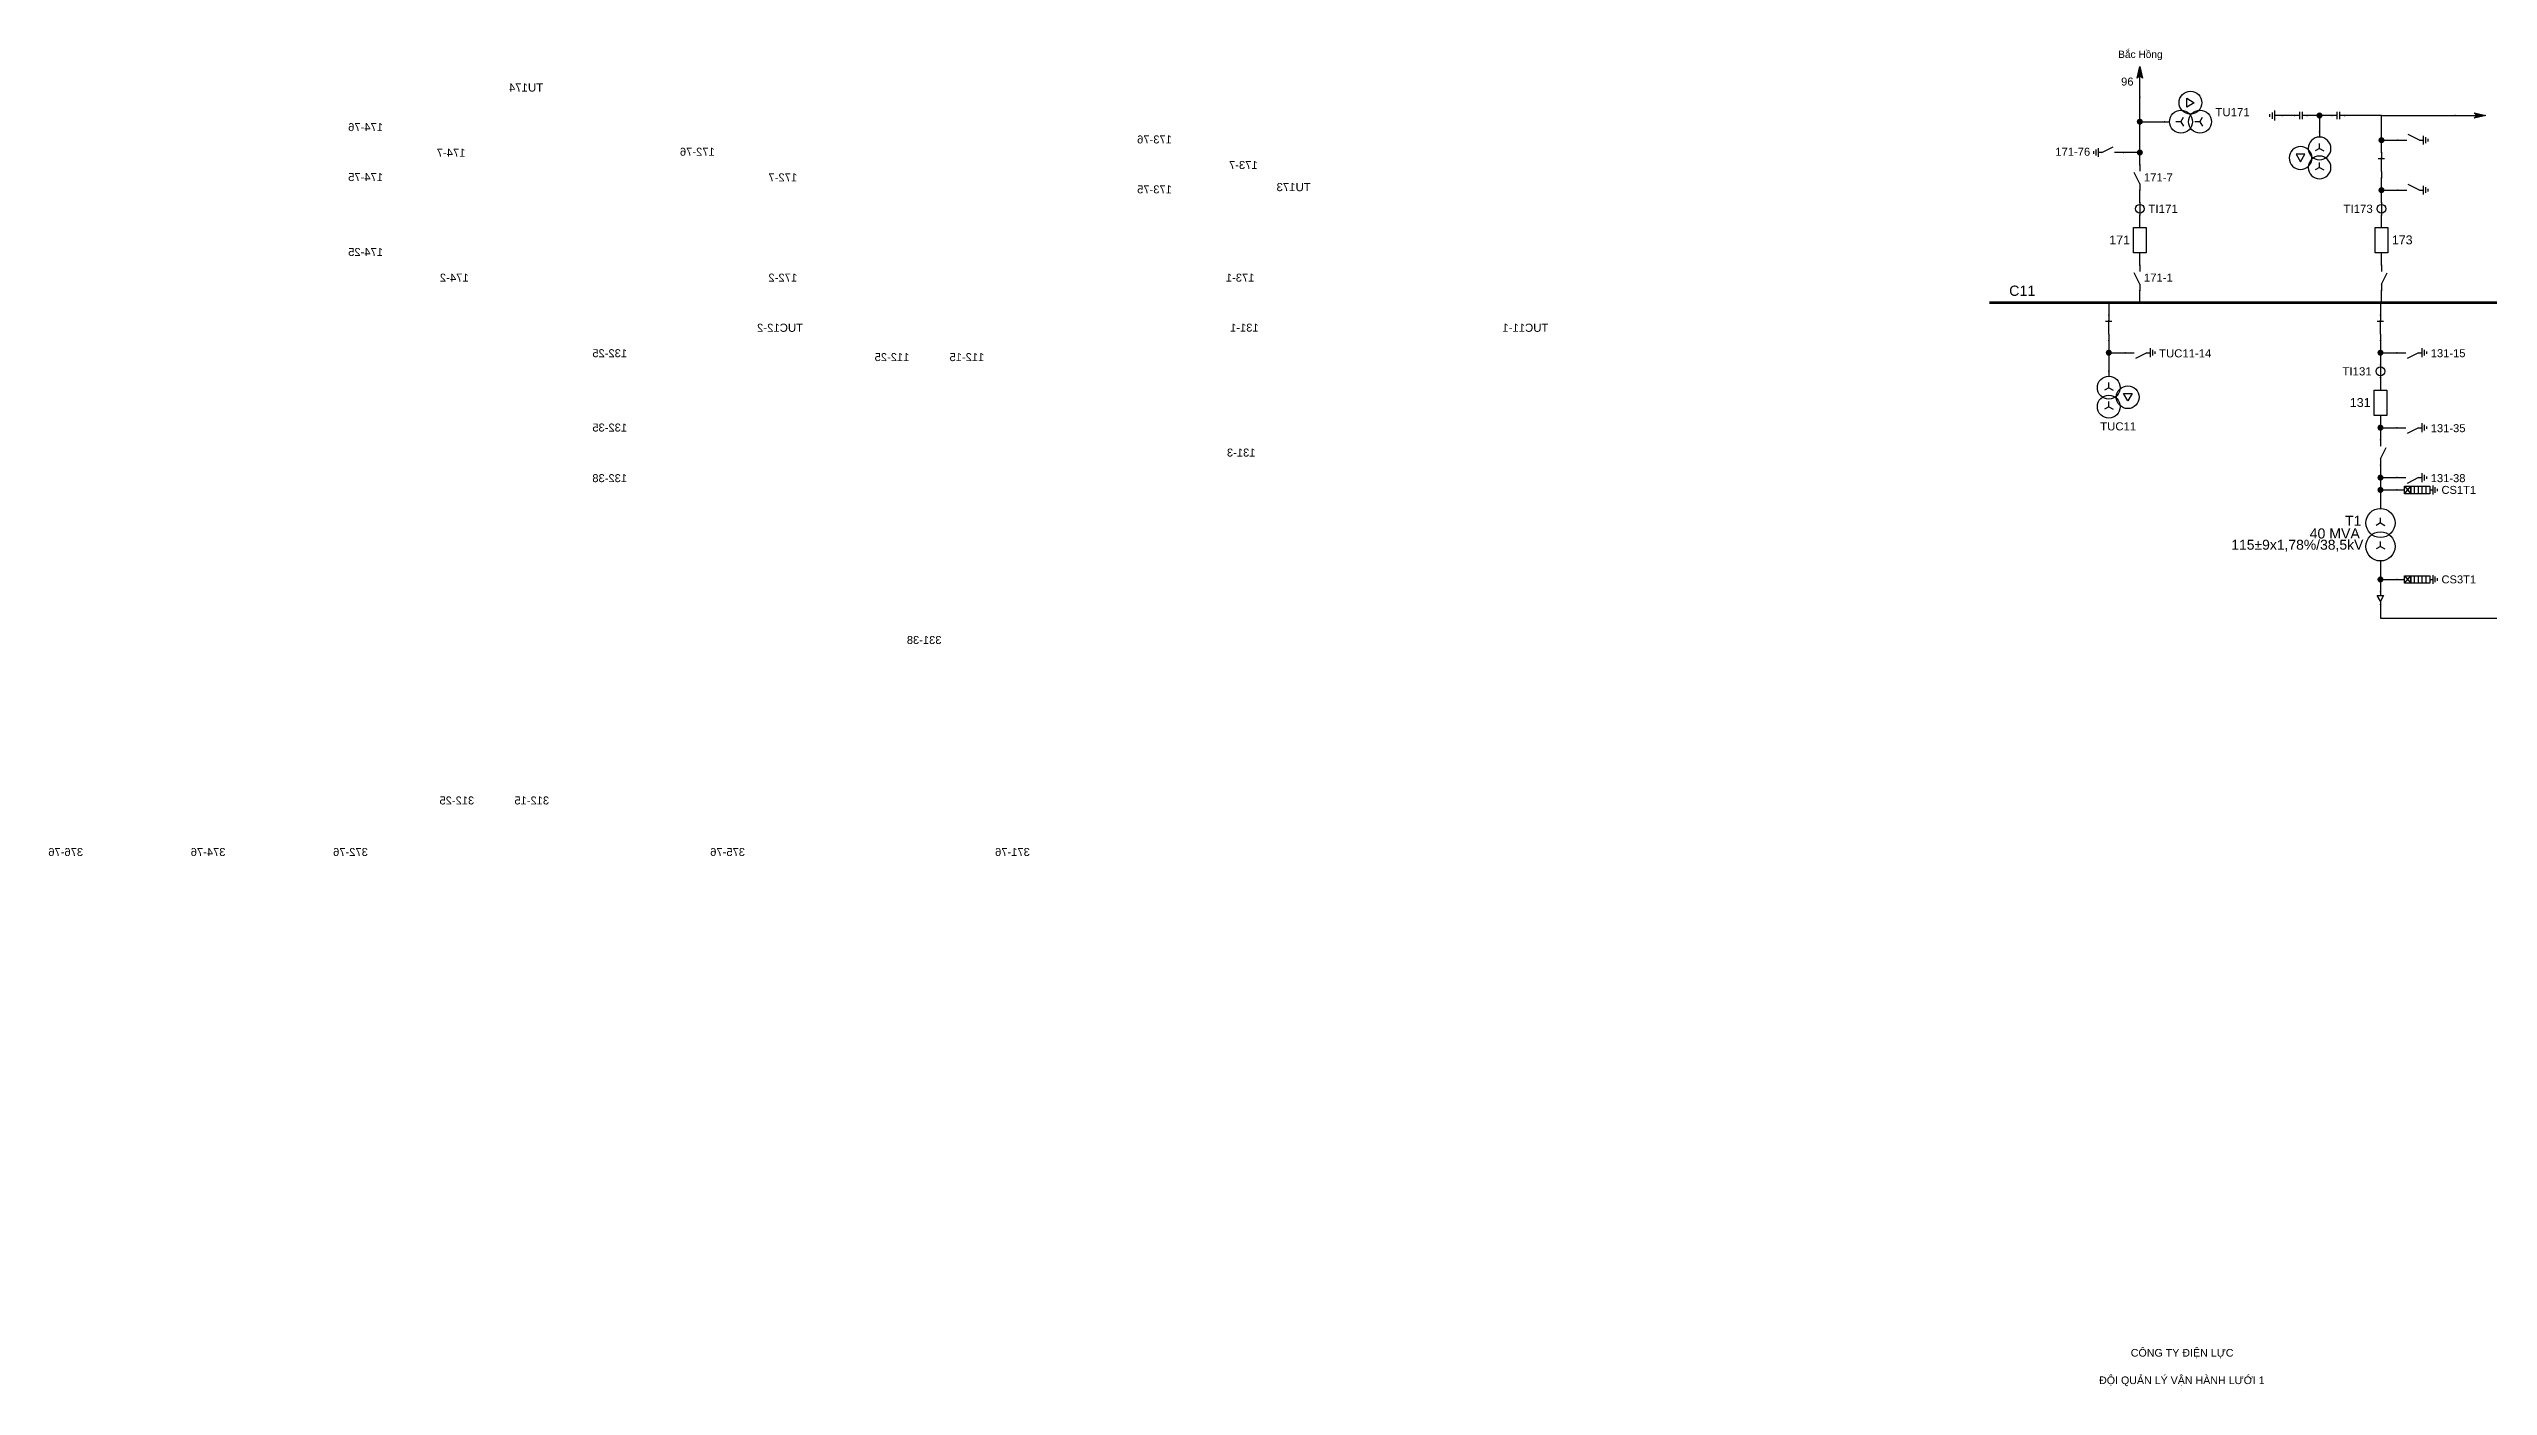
# Model space of a CAD drawing. Header units: millimetres. Extents: x -346 to 396, y 7 to 290.
# Drawn here: x -346.1 to 135.5, y 11.6 to 275.5 of the extents above; entities that cross this region are included whole.
import ezdxf

# ---------------------------------------------------------------- set-up
doc = ezdxf.new("R2010")
doc.units = ezdxf.units.MM
for name, color, linetype, lineweight in [('BUSBAR_110KV', 1, 'Continuous', 50), ('GROUND', 3, 'Continuous', 25), ('HV_110KV', 1, 'Continuous', 25), ('MV_35KV', 30, 'Continuous', 25)]:
    doc.layers.add(name, color=color, linetype=linetype, lineweight=lineweight)
doc.layers.add('SYM_PORTS', color=8, linetype='Continuous', plot=False)
doc.layers.add('TEXT', color=7, linetype='Continuous')
doc.styles.add('SLD_TEXT', font='arial.ttf')

# ---------------------------------------------------------------- blocks, each defined once
blk = doc.blocks.new('SYM_DISCONNECTOR_OPEN')
at = {"lineweight": 25}
for points in [[(0, -1.25), (-1.125, 1)], [(0, 2.5), (0, 1.25)], [(0, -1.25), (0, -2.5)]]:
    blk.add_lwpolyline(points, dxfattribs=at)
at = {"layer": 'SYM_PORTS'}
for p in [(0, 2.5), (0, -2.5)]:
    blk.add_point(p, dxfattribs=at)
blk.add_attdef('DEVICE_CODE', (1, -0.5), '', height=2)
blk = doc.blocks.new('SYM_CIRCUIT_BREAKER')
at = {"lineweight": 25}
blk.add_lwpolyline([(-1.25, 2.5), (1.25, 2.5), (1.25, -2.5), (-1.25, -2.5)], close=True, dxfattribs=at)
at = {"layer": 'SYM_PORTS'}
for p in [(0, 2.5), (0, -2.5)]:
    blk.add_point(p, dxfattribs=at)
blk.add_attdef('DEVICE_CODE', (2.25, -0.5), '', height=2)
at = {"flags": 1}
blk.add_attdef('RATING', (2.25, -3.5), '', height=2, dxfattribs=at)
blk = doc.blocks.new('SYM_CURRENT_TRANSFORMER')
at = {"lineweight": 25}
blk.add_lwpolyline([(0, 1.25), (0, -1.25)], dxfattribs=at)
blk.add_circle((0, 0), 0.875, dxfattribs=at)
at = {"layer": 'SYM_PORTS'}
for p in [(0, 1.25), (0, -1.25)]:
    blk.add_point(p, dxfattribs=at)
blk.add_attdef('DEVICE_CODE', (1.875, -1.75), '', height=2)
at = {"flags": 1}
blk.add_attdef('RATIO', (1.875, -4.75), '', height=2, dxfattribs=at)
blk = doc.blocks.new('SYM_EARTHING_SWITCH_OPEN')
at = {"lineweight": 25}
for points in [[(0, -1.25), (-1.125, 1)], [(0, 3), (0, 1.25)], [(-0.875, -2), (0.875, -2)], [(-0.5625, -2.4375), (0.5625, -2.4375)], [(-0.25, -2.875), (0.25, -2.875)], [(0, -1.25), (0, -2)]]:
    blk.add_lwpolyline(points, dxfattribs=at)
at = {"layer": 'SYM_PORTS'}
blk.add_point((0, 3), dxfattribs=at)
blk.add_attdef('DEVICE_CODE', (1.875, 0), '', height=2)
blk = doc.blocks.new('SYM_VOLTAGE_TRANSFORMER')
at = {"lineweight": 25}
for points in [[(0, 1.375), (-0.8625, 0.875)], [(0, 4.625), (0, 3.625)], [(0, 1.375), (0, 2.375)], [(0, 1.375), (0.8625, 0.875)], [(0, -2.375), (-0.8625, -2.875)], [(0, -2.375), (0, -1.375)], [(0, -2.375), (0.8625, -2.875)]]:
    blk.add_lwpolyline(points, dxfattribs=at)
blk.add_lwpolyline([(2.875, 0.25), (4.625, 0.25), (3.75, -1.25)], close=True, dxfattribs=at)
for centre in [(0, 1.375), (3.75, -0.5), (0, -2.375)]:
    blk.add_circle(centre, 2.25, dxfattribs=at)
at = {"layer": 'SYM_PORTS'}
blk.add_point((0, 4.625), dxfattribs=at)
blk.add_attdef('DEVICE_CODE', (7, 1.625), '', height=2)
at = {"flags": 1}
blk.add_attdef('RATIO', (7, -1.375), '', height=2, dxfattribs=at)
blk = doc.blocks.new('SYM_LINE_FEEDER_ARROW')
blk.add_hatch(color=7).paths.add_polyline_path([(0, -3), (-0.5, -0.75), (0, -1.25), (0.5, -0.75)])
at = {"lineweight": 25}
blk.add_lwpolyline([(0, 3), (0, -1.25)], dxfattribs=at)
blk.add_lwpolyline([(0, -3), (-0.5, -0.75), (0, -1.25), (0.5, -0.75)], close=True, dxfattribs=at)
at = {"layer": 'SYM_PORTS'}
blk.add_point((0, 3), dxfattribs=at)
blk.add_attdef('LINE_NAME', (1.5, 0), '', height=2)
blk = doc.blocks.new('SYM_DISCONNECTOR_CLOSED')
at = {"lineweight": 25}
for points in [[(-0.625, 1.25), (0.625, 1.25)], [(0, 2.5), (0, 1.25)], [(0, -1.25), (0, 1.5)], [(0, -1.25), (0, -2.5)]]:
    blk.add_lwpolyline(points, dxfattribs=at)
at = {"layer": 'SYM_PORTS'}
for p in [(0, 2.5), (0, -2.5)]:
    blk.add_point(p, dxfattribs=at)
blk.add_attdef('DEVICE_CODE', (1.625, -0.5), '', height=2)
blk = doc.blocks.new('SYM_COUPLING_CAPACITOR')
at = {"lineweight": 25}
for points in [[(-0.75, 0.25), (0.75, 0.25)], [(0, 1.25), (0, 0.25)], [(-0.75, -0.25), (0.75, -0.25)], [(0, -0.25), (0, -1.25)]]:
    blk.add_lwpolyline(points, dxfattribs=at)
at = {"layer": 'SYM_PORTS'}
for p in [(0, 1.25), (0, -1.25)]:
    blk.add_point(p, dxfattribs=at)
blk.add_attdef('DEVICE_CODE', (1.75, -1.75), '', height=2)
blk = doc.blocks.new('SYM_GROUND_SYMBOL')
at = {"lineweight": 25}
for points in [[(0, 1.25), (0, -0.25)], [(-1, -0.25), (1, -0.25)], [(-0.625, -0.75), (0.625, -0.75)], [(-0.25, -1.25), (0.25, -1.25)]]:
    blk.add_lwpolyline(points, dxfattribs=at)
at = {"layer": 'SYM_PORTS'}
blk.add_point((0, 1.25), dxfattribs=at)
blk = doc.blocks.new('SYM_SURGE_ARRESTER')
at = {"lineweight": 25}
for points in [[(-0.75, 2.5), (0.75, 2.5), (0.75, 1.25), (-0.75, 1.25)], [(-0.75, 1.25), (0.75, 1.25), (0.75, -2.5), (-0.75, -2.5)]]:
    blk.add_lwpolyline(points, close=True, dxfattribs=at)
for points in [[(-0.75, 2.5), (0.75, 1.25)], [(0.75, 2.5), (-0.75, 1.25)], [(-0.75, 0.5), (0.75, 0.5)], [(0, 4), (0, 2.5)], [(-0.875, -3.125), (0.875, -3.125)], [(-0.75, -0.25), (0.75, -0.25)], [(-0.75, -1), (0.75, -1)], [(-0.75, -1.75), (0.75, -1.75)], [(-0.5625, -3.5625), (0.5625, -3.5625)], [(-0.25, -4), (0.25, -4)], [(0, -2.5), (0, -3.125)]]:
    blk.add_lwpolyline(points, dxfattribs=at)
at = {"layer": 'SYM_PORTS'}
blk.add_point((0, 4), dxfattribs=at)
blk.add_attdef('DEVICE_CODE', (1.875, 1), '', height=2)
blk = doc.blocks.new('SYM_TRANSFORMER_2W')
at = {"lineweight": 25}
for points in [[(0, 2.3125), (-0.8625, 1.8125)], [(0, 2.3125), (0, 3.3125)], [(0, 2.3125), (0.8625, 1.8125)], [(0, -2.3125), (-0.8625, -2.8125)], [(0, -2.3125), (0, -1.3125)], [(0, -2.3125), (0.8625, -2.8125)]]:
    blk.add_lwpolyline(points, dxfattribs=at)
for centre in [(0, 2.3125), (0, -2.3125)]:
    blk.add_circle(centre, 2.875, dxfattribs=at)
at = {"layer": 'SYM_PORTS'}
for p in [(0, 5.1875), (0, -5.1875)]:
    blk.add_point(p, dxfattribs=at)
blk.add_attdef('DEVICE_CODE', (3.875, 2.1875), '', height=2)
at = {"flags": 1}
for tag, p in [('POWER', (3.875, -0.8125)), ('VOLTAGE_RATIO', (3.875, -3.8125))]:
    blk.add_attdef(tag, p, '', height=2, dxfattribs=at)
blk = doc.blocks.new('SYM_CABLE_TERMINATION')
at = {"lineweight": 25}
blk.add_lwpolyline([(-0.625, 0.5), (0.625, 0.5), (0, -0.625)], close=True, dxfattribs=at)
for points in [[(0, 1.25), (0, 0.5)], [(0, -0.625), (0, -1.25)]]:
    blk.add_lwpolyline(points, dxfattribs=at)
at = {"layer": 'SYM_PORTS'}
for p in [(0, 1.25), (0, -1.25)]:
    blk.add_point(p, dxfattribs=at)
blk = doc.blocks.new('SYM_EARTHING_SWITCH_CLOSED')
at = {"lineweight": 25}
for points in [[(-0.625, 1.25), (0.625, 1.25)], [(0, 3), (0, 1.25)], [(0, -1.25), (0, 1.5)], [(-0.875, -2), (0.875, -2)], [(-0.5625, -2.4375), (0.5625, -2.4375)], [(-0.25, -2.875), (0.25, -2.875)], [(0, -1.25), (0, -2)]]:
    blk.add_lwpolyline(points, dxfattribs=at)
at = {"layer": 'SYM_PORTS'}
blk.add_point((0, 3), dxfattribs=at)
blk.add_attdef('DEVICE_CODE', (1.875, 0), '', height=2)

msp = doc.modelspace()

# ---------------------------------------------------------------- hatches: boundary and pattern name
at = {"layer": 'HV_110KV'}
h = msp.add_hatch(color=7, dxfattribs=at)
edge = h.paths.add_edge_path()
edge.add_arc((66.72, 261.16), 0.6, 0, 360)
h = msp.add_hatch(color=7, dxfattribs=at)
edge = h.paths.add_edge_path()
edge.add_arc((102.19, 262.38), 0.6, 0, 360)
h = msp.add_hatch(color=7, dxfattribs=at)
edge = h.paths.add_edge_path()
edge.add_arc((66.72, 255.08), 0.6, 0, 360)
h = msp.add_hatch(color=7, dxfattribs=at)
edge = h.paths.add_edge_path()
edge.add_arc((114.42, 257.51), 0.6, 0, 360)
h = msp.add_hatch(color=7, dxfattribs=at)
edge = h.paths.add_edge_path()
edge.add_arc((114.42, 247.65), 0.6, 0, 360)
h = msp.add_hatch(color=7, dxfattribs=at)
edge = h.paths.add_edge_path()
edge.add_arc((60.59, 215.57), 0.6, 0, 360)
h = msp.add_hatch(color=7, dxfattribs=at)
edge = h.paths.add_edge_path()
edge.add_arc((114.22, 215.57), 0.6, 0, 360)
h = msp.add_hatch(color=7, dxfattribs=at)
edge = h.paths.add_edge_path()
edge.add_arc((114.22, 200.77), 0.6, 0, 360)
h = msp.add_hatch(color=7, dxfattribs=at)
edge = h.paths.add_edge_path()
edge.add_arc((114.22, 190.91), 0.6, 0, 360)
h = msp.add_hatch(color=7, dxfattribs=at)
edge = h.paths.add_edge_path()
edge.add_arc((114.22, 188.48), 0.6, 0, 360)
at = {"layer": 'MV_35KV'}
h = msp.add_hatch(color=7, dxfattribs=at)
edge = h.paths.add_edge_path()
edge.add_arc((114.22, 170.81), 0.6, 0, 360)

# ---------------------------------------------------------------- linework, layer by layer
at = {"layer": 'BUSBAR_110KV', "const_width": 0.49}
msp.add_lwpolyline([(36.98, 225.43), (154.78, 225.43)], dxfattribs=at)
at = {"layer": 'GROUND'}
msp.add_lwpolyline([(97.26, 262.38), (94.83, 262.38)], dxfattribs=at)
at = {"layer": 'HV_110KV'}
for points in [[(66.72, 261.16), (66.72, 266.02)], [(66.72, 255.08), (66.72, 261.16)], [(66.72, 261.16), (71.59, 261.16)], [(102.19, 262.38), (99.76, 262.38)], [(104.63, 262.38), (102.19, 262.38)], [(102.19, 262.38), (102.19, 259.13)], [(114.42, 262.38), (107.13, 262.38)], [(114.42, 257.51), (114.42, 262.38)], [(114.42, 262.38), (129, 262.38)], [(114.42, 255.08), (114.42, 257.51)], [(114.42, 257.51), (117.67, 257.51)], [(66.72, 255.08), (63.47, 255.08)], [(66.72, 252.65), (66.72, 255.08)], [(66.72, 245.22), (66.72, 247.65)], [(114.42, 247.65), (114.42, 250.08)], [(114.42, 245.22), (114.42, 247.65)], [(114.42, 247.65), (117.67, 247.65)], [(66.72, 240.29), (66.72, 242.72)], [(114.42, 240.29), (114.42, 242.72)], [(66.72, 232.86), (66.72, 235.29)], [(114.42, 232.86), (114.42, 235.29)], [(66.72, 225.43), (66.72, 227.86)], [(114.42, 225.43), (114.42, 227.86)], [(60.59, 225.43), (60.59, 223)], [(114.22, 225.43), (114.22, 223)], [(60.59, 218), (60.59, 215.57)], [(114.22, 218), (114.22, 215.57)], [(60.59, 215.57), (63.84, 215.57)], [(60.59, 215.57), (60.59, 211.92)], [(114.22, 215.57), (117.47, 215.57)], [(114.22, 215.57), (114.22, 213.14)], [(114.22, 210.64), (114.22, 208.2)], [(114.22, 203.2), (114.22, 200.77)], [(114.22, 200.77), (117.47, 200.77)], [(114.22, 200.77), (114.22, 198.34)], [(114.22, 193.34), (114.22, 190.91)], [(114.22, 190.91), (117.47, 190.91)], [(114.22, 190.91), (114.22, 188.48)], [(114.22, 188.48), (117.47, 188.48)], [(114.22, 188.48), (114.22, 184.83)]]:
    msp.add_lwpolyline(points, dxfattribs=at)
at = {"layer": 'MV_35KV'}
for points in [[(114.22, 174.46), (114.22, 170.81)], [(114.22, 170.81), (117.47, 170.81)], [(114.22, 170.81), (114.22, 168.38)], [(114.22, 165.88), (114.22, 163.18), (157.5, 163.18), (157.5, 166.35), (159.9, 166.35), (159.9, 163.65)]]:
    msp.add_lwpolyline(points, dxfattribs=at)

# ---------------------------------------------------------------- block references
at = {"layer": 'GROUND', "rotation": 270}
msp.add_blockref('SYM_GROUND_SYMBOL', (93.58, 262.38), dxfattribs=at)
at = {"layer": 'HV_110KV'}
ref = msp.add_blockref('SYM_VOLTAGE_TRANSFORMER', (260.66, 266.02), dxfattribs=dict(at, xscale=-1, rotation=270))
ref.add_attrib('DEVICE_CODE', 'TU174', (248.49, 267.1), dxfattribs={"layer": 'TEXT', "extrusion": (0, 0, -1), "height": 1.61, "style": 'SLD_TEXT'})
for name, p, rotation in [('SYM_LINE_FEEDER_ARROW', (66.72, 269.02), 180), ('SYM_COUPLING_CAPACITOR', (98.51, 262.38), 270), ('SYM_COUPLING_CAPACITOR', (105.88, 262.38), 270), ('SYM_LINE_FEEDER_ARROW', (132, 262.38), 90)]:
    msp.add_blockref(name, p, dxfattribs=dict(at, rotation=rotation))
ref = msp.add_blockref('SYM_VOLTAGE_TRANSFORMER', (76.22, 261.16), dxfattribs=dict(at, rotation=90))
ref.add_attrib('DEVICE_CODE', 'TU171', (81.65, 262.24), dxfattribs={"layer": 'TEXT', "height": 1.61, "style": 'SLD_TEXT'})
ref = msp.add_blockref('SYM_EARTHING_SWITCH_OPEN', (276.41, 259.95), dxfattribs=dict(at, xscale=-1, rotation=90))
ref.add_attrib('DEVICE_CODE', '174-76', (280.1, 259.31), dxfattribs={"layer": 'TEXT', "extrusion": (0, 0, -1), "height": 1.58, "style": 'SLD_TEXT'})
ref = msp.add_blockref('SYM_DISCONNECTOR_OPEN', (270.16, 255.01), dxfattribs=dict(at, xscale=-1))
ref.add_attrib('DEVICE_CODE', '174-7', (263.8, 254.23), dxfattribs={"layer": 'TEXT', "extrusion": (0, 0, -1), "height": 1.595, "style": 'SLD_TEXT'})
ref = msp.add_blockref('SYM_EARTHING_SWITCH_OPEN', (210.93, 255.08), dxfattribs=dict(at, xscale=-1, rotation=90))
ref.add_attrib('DEVICE_CODE', '172-76', (214.61, 254.44), dxfattribs={"layer": 'TEXT', "extrusion": (0, 0, -1), "height": 1.58, "style": 'SLD_TEXT'})
ref = msp.add_blockref('SYM_EARTHING_SWITCH_OPEN', (120.67, 257.51), dxfattribs=dict(at, xscale=-1, rotation=90))
ref.add_attrib('DEVICE_CODE', '173-76', (124.35, 256.87), dxfattribs={"layer": 'TEXT', "extrusion": (0, 0, -1), "height": 1.58, "style": 'SLD_TEXT'})
ref = msp.add_blockref('SYM_VOLTAGE_TRANSFORMER', (102.19, 254.5), dxfattribs=dict(at, xscale=-1))
ref.add_attrib('DEVICE_CODE', 'TU173', (96.95, 247.45), dxfattribs={"layer": 'TEXT', "extrusion": (0, 0, -1), "height": 1.61, "style": 'SLD_TEXT'})
ref = msp.add_blockref('SYM_EARTHING_SWITCH_OPEN', (60.47, 255.08), dxfattribs=dict(at, rotation=270))
ref.add_attrib('DEVICE_CODE', '171-76', (50.04, 254.44), dxfattribs={"layer": 'TEXT', "height": 1.58, "style": 'SLD_TEXT'})
ref = msp.add_blockref('SYM_EARTHING_SWITCH_OPEN', (276.41, 250.08), dxfattribs=dict(at, xscale=-1, rotation=90))
ref.add_attrib('DEVICE_CODE', '174-75', (280.1, 249.44), dxfattribs={"layer": 'TEXT', "extrusion": (0, 0, -1), "height": 1.58, "style": 'SLD_TEXT'})
ref = msp.add_blockref('SYM_DISCONNECTOR_OPEN', (204.68, 250.15), dxfattribs=dict(at, xscale=-1))
ref.add_attrib('DEVICE_CODE', '172-7', (198.32, 249.37), dxfattribs={"layer": 'TEXT', "extrusion": (0, 0, -1), "height": 1.595, "style": 'SLD_TEXT'})
ref = msp.add_blockref('SYM_DISCONNECTOR_CLOSED', (114.42, 252.58), dxfattribs=dict(at, xscale=-1))
ref.add_attrib('DEVICE_CODE', '173-7', (107.43, 251.82), dxfattribs={"layer": 'TEXT', "extrusion": (0, 0, -1), "height": 1.582, "style": 'SLD_TEXT'})
ref = msp.add_blockref('SYM_DISCONNECTOR_OPEN', (66.72, 250.15), dxfattribs=at)
ref.add_attrib('DEVICE_CODE', '171-7', (67.52, 249.37), dxfattribs={"layer": 'TEXT', "height": 1.595, "style": 'SLD_TEXT'})
ref = msp.add_blockref('SYM_EARTHING_SWITCH_OPEN', (120.67, 247.65), dxfattribs=dict(at, xscale=-1, rotation=90))
ref.add_attrib('DEVICE_CODE', '173-75', (124.35, 247.01), dxfattribs={"layer": 'TEXT', "extrusion": (0, 0, -1), "height": 1.58, "style": 'SLD_TEXT'})
ref = msp.add_blockref('SYM_CURRENT_TRANSFORMER', (66.72, 243.97), dxfattribs=at)
ref.add_attrib('DEVICE_CODE', 'TI171', (68.4, 243.15), dxfattribs={"layer": 'TEXT', "height": 1.632, "style": 'SLD_TEXT'})
ref = msp.add_blockref('SYM_CURRENT_TRANSFORMER', (114.42, 243.97), dxfattribs=at)
ref.add_attrib('DEVICE_CODE', 'TI173', (106.92, 243.17), dxfattribs={"layer": 'TEXT', "height": 1.619, "style": 'SLD_TEXT'})
ref = msp.add_blockref('SYM_EARTHING_SWITCH_OPEN', (276.41, 235.29), dxfattribs=dict(at, xscale=-1, rotation=90))
ref.add_attrib('DEVICE_CODE', '174-25', (280.1, 234.65), dxfattribs={"layer": 'TEXT', "extrusion": (0, 0, -1), "height": 1.58, "style": 'SLD_TEXT'})
ref = msp.add_blockref('SYM_CIRCUIT_BREAKER', (66.72, 237.79), dxfattribs=at)
ref.add_attrib('DEVICE_CODE', '171', (60.68, 236.93), dxfattribs={"layer": 'TEXT', "height": 1.767, "style": 'SLD_TEXT'})
ref = msp.add_blockref('SYM_CIRCUIT_BREAKER', (114.42, 237.79), dxfattribs=at)
ref.add_attrib('DEVICE_CODE', '173', (116.48, 236.95), dxfattribs={"layer": 'TEXT', "height": 1.752, "style": 'SLD_TEXT'})
ref = msp.add_blockref('SYM_DISCONNECTOR_CLOSED', (270.16, 230.36), dxfattribs=dict(at, xscale=-1))
ref.add_attrib('DEVICE_CODE', '174-2', (263.18, 229.58), dxfattribs={"layer": 'TEXT', "extrusion": (0, 0, -1), "height": 1.595, "style": 'SLD_TEXT'})
ref = msp.add_blockref('SYM_DISCONNECTOR_OPEN', (204.68, 230.36), dxfattribs=dict(at, xscale=-1))
ref.add_attrib('DEVICE_CODE', '172-2', (198.32, 229.58), dxfattribs={"layer": 'TEXT', "extrusion": (0, 0, -1), "height": 1.595, "style": 'SLD_TEXT'})
ref = msp.add_blockref('SYM_DISCONNECTOR_OPEN', (114.42, 230.36), dxfattribs=dict(at, xscale=-1))
ref.add_attrib('DEVICE_CODE', '173-1', (108.06, 229.59), dxfattribs={"layer": 'TEXT', "extrusion": (0, 0, -1), "height": 1.582, "style": 'SLD_TEXT'})
ref = msp.add_blockref('SYM_DISCONNECTOR_OPEN', (66.72, 230.36), dxfattribs=at)
ref.add_attrib('DEVICE_CODE', '171-1', (67.52, 229.58), dxfattribs={"layer": 'TEXT', "height": 1.595, "style": 'SLD_TEXT'})
ref = msp.add_blockref('SYM_DISCONNECTOR_CLOSED', (207.73, 220.5), dxfattribs=dict(at, xscale=-1))
ref.add_attrib('DEVICE_CODE', 'TUC12-2', (197.18, 219.69), dxfattribs={"layer": 'TEXT', "extrusion": (0, 0, -1), "height": 1.603, "style": 'SLD_TEXT'})
ref = msp.add_blockref('SYM_EARTHING_SWITCH_OPEN', (179.44, 219.18), dxfattribs=dict(at, xscale=-1))
ref.add_attrib('DEVICE_CODE', '112-25', (176.19, 213.91), dxfattribs={"layer": 'TEXT', "extrusion": (0, 0, -1), "height": 1.576, "style": 'SLD_TEXT'})
ref = msp.add_blockref('SYM_EARTHING_SWITCH_OPEN', (164.64, 219.18), dxfattribs=dict(at, xscale=-1))
ref.add_attrib('DEVICE_CODE', '112-15', (161.4, 213.91), dxfattribs={"layer": 'TEXT', "extrusion": (0, 0, -1), "height": 1.576, "style": 'SLD_TEXT'})
ref = msp.add_blockref('SYM_DISCONNECTOR_CLOSED', (114.22, 220.5), dxfattribs=dict(at, xscale=-1))
ref.add_attrib('DEVICE_CODE', '131-1', (107.23, 219.73), dxfattribs={"layer": 'TEXT', "extrusion": (0, 0, -1), "height": 1.578, "style": 'SLD_TEXT'})
ref = msp.add_blockref('SYM_DISCONNECTOR_CLOSED', (60.59, 220.5), dxfattribs=dict(at, xscale=-1))
ref.add_attrib('DEVICE_CODE', 'TUC11-1', (50.04, 219.69), dxfattribs={"layer": 'TEXT', "extrusion": (0, 0, -1), "height": 1.603, "style": 'SLD_TEXT'})
ref = msp.add_blockref('SYM_EARTHING_SWITCH_OPEN', (242.34, 215.57), dxfattribs=dict(at, xscale=-1, rotation=270))
ref.add_attrib('DEVICE_CODE', '132-25', (231.92, 214.68), dxfattribs={"layer": 'TEXT', "extrusion": (0, 0, -1), "height": 1.576, "style": 'SLD_TEXT'})
ref = msp.add_blockref('SYM_VOLTAGE_TRANSFORMER', (60.59, 207.29), dxfattribs=at)
ref.add_attrib('DEVICE_CODE', 'TUC11', (58.9, 200.23), dxfattribs={"layer": 'TEXT', "height": 1.605, "style": 'SLD_TEXT'})
ref = msp.add_blockref('SYM_EARTHING_SWITCH_OPEN', (66.84, 215.57), dxfattribs=dict(at, rotation=90))
ref.add_attrib('DEVICE_CODE', 'TUC11-14', (70.53, 214.64), dxfattribs={"layer": 'TEXT', "height": 1.598, "style": 'SLD_TEXT'})
ref = msp.add_blockref('SYM_CURRENT_TRANSFORMER', (114.22, 211.89), dxfattribs=at)
ref.add_attrib('DEVICE_CODE', 'TI131', (106.72, 211.08), dxfattribs={"layer": 'TEXT', "height": 1.615, "style": 'SLD_TEXT'})
ref = msp.add_blockref('SYM_EARTHING_SWITCH_OPEN', (120.47, 215.57), dxfattribs=dict(at, rotation=90))
ref.add_attrib('DEVICE_CODE', '131-15', (124.15, 214.68), dxfattribs={"layer": 'TEXT', "height": 1.576, "style": 'SLD_TEXT'})
ref = msp.add_blockref('SYM_CIRCUIT_BREAKER', (114.22, 205.7), dxfattribs=at)
ref.add_attrib('DEVICE_CODE', '131', (108.18, 204.86), dxfattribs={"layer": 'TEXT', "height": 1.752, "style": 'SLD_TEXT'})
ref = msp.add_blockref('SYM_EARTHING_SWITCH_CLOSED', (242.34, 200.77), dxfattribs=dict(at, xscale=-1, rotation=270))
ref.add_attrib('DEVICE_CODE', '132-35', (231.92, 200.01), dxfattribs={"layer": 'TEXT', "extrusion": (0, 0, -1), "height": 1.576, "style": 'SLD_TEXT'})
ref = msp.add_blockref('SYM_DISCONNECTOR_OPEN', (114.22, 195.84), dxfattribs=dict(at, xscale=-1))
ref.add_attrib('DEVICE_CODE', '131-3', (107.86, 195.07), dxfattribs={"layer": 'TEXT', "extrusion": (0, 0, -1), "height": 1.578, "style": 'SLD_TEXT'})
ref = msp.add_blockref('SYM_EARTHING_SWITCH_OPEN', (120.47, 200.77), dxfattribs=dict(at, rotation=90))
ref.add_attrib('DEVICE_CODE', '131-35', (124.15, 199.88), dxfattribs={"layer": 'TEXT', "height": 1.576, "style": 'SLD_TEXT'})
ref = msp.add_blockref('SYM_EARTHING_SWITCH_OPEN', (242.34, 190.91), dxfattribs=dict(at, xscale=-1, rotation=270))
ref.add_attrib('DEVICE_CODE', '132-38', (231.92, 190.02), dxfattribs={"layer": 'TEXT', "extrusion": (0, 0, -1), "height": 1.576, "style": 'SLD_TEXT'})
ref = msp.add_blockref('SYM_EARTHING_SWITCH_OPEN', (120.47, 190.91), dxfattribs=dict(at, rotation=90))
ref.add_attrib('DEVICE_CODE', '131-38', (124.15, 190.02), dxfattribs={"layer": 'TEXT', "height": 1.576, "style": 'SLD_TEXT'})
ref = msp.add_blockref('SYM_SURGE_ARRESTER', (121.47, 188.48), dxfattribs=dict(at, rotation=90))
ref.add_attrib('DEVICE_CODE', 'CS1T1', (126.27, 187.7), dxfattribs={"layer": 'TEXT', "height": 1.574, "style": 'SLD_TEXT'})
ref = msp.add_blockref('SYM_TRANSFORMER_2W', (114.22, 179.65), dxfattribs=at)
ref.add_attrib('DEVICE_CODE', 'T1', (107.23, 181.42), dxfattribs={"layer": 'TEXT', "height": 1.965, "style": 'SLD_TEXT'})
at = {"layer": 'MV_35KV'}
ref = msp.add_blockref('SYM_SURGE_ARRESTER', (121.47, 170.81), dxfattribs=dict(at, rotation=90))
ref.add_attrib('DEVICE_CODE', 'CS3T1', (126.27, 170.04), dxfattribs={"layer": 'TEXT', "height": 1.574, "style": 'SLD_TEXT'})
msp.add_blockref('SYM_CABLE_TERMINATION', (114.22, 167.13), dxfattribs=at)
ref = msp.add_blockref('SYM_EARTHING_SWITCH_OPEN', (166.15, 158.72), dxfattribs=dict(at, xscale=-1, rotation=90))
ref.add_attrib('DEVICE_CODE', '331-38', (169.83, 158.08), dxfattribs={"layer": 'TEXT', "extrusion": (0, 0, -1), "height": 1.576, "style": 'SLD_TEXT'})
ref = msp.add_blockref('SYM_EARTHING_SWITCH_OPEN', (265.33, 131.68), dxfattribs=dict(at, xscale=-1))
ref.add_attrib('DEVICE_CODE', '312-25', (262.09, 126.41), dxfattribs={"layer": 'TEXT', "extrusion": (0, 0, -1), "height": 1.576, "style": 'SLD_TEXT'})
ref = msp.add_blockref('SYM_EARTHING_SWITCH_OPEN', (250.54, 131.68), dxfattribs=dict(at, xscale=-1))
ref.add_attrib('DEVICE_CODE', '312-15', (247.3, 126.41), dxfattribs={"layer": 'TEXT', "extrusion": (0, 0, -1), "height": 1.576, "style": 'SLD_TEXT'})
ref = msp.add_blockref('SYM_EARTHING_SWITCH_OPEN', (349.73, 117.14), dxfattribs=dict(at, xscale=-1, rotation=270))
ref.add_attrib('DEVICE_CODE', '376-76', (339.3, 116.24), dxfattribs={"layer": 'TEXT', "extrusion": (0, 0, -1), "height": 1.58, "style": 'SLD_TEXT'})
ref = msp.add_blockref('SYM_EARTHING_SWITCH_OPEN', (321.61, 117.14), dxfattribs=dict(at, xscale=-1, rotation=270))
ref.add_attrib('DEVICE_CODE', '374-76', (311.19, 116.24), dxfattribs={"layer": 'TEXT', "extrusion": (0, 0, -1), "height": 1.58, "style": 'SLD_TEXT'})
ref = msp.add_blockref('SYM_EARTHING_SWITCH_OPEN', (293.5, 117.14), dxfattribs=dict(at, xscale=-1, rotation=270))
ref.add_attrib('DEVICE_CODE', '372-76', (283.08, 116.24), dxfattribs={"layer": 'TEXT', "extrusion": (0, 0, -1), "height": 1.58, "style": 'SLD_TEXT'})
ref = msp.add_blockref('SYM_EARTHING_SWITCH_OPEN', (219.05, 117.14), dxfattribs=dict(at, xscale=-1, rotation=270))
ref.add_attrib('DEVICE_CODE', '375-76', (208.63, 116.24), dxfattribs={"layer": 'TEXT', "extrusion": (0, 0, -1), "height": 1.58, "style": 'SLD_TEXT'})
ref = msp.add_blockref('SYM_EARTHING_SWITCH_OPEN', (162.82, 117.14), dxfattribs=dict(at, xscale=-1, rotation=270))
ref.add_attrib('DEVICE_CODE', '371-76', (152.4, 116.24), dxfattribs={"layer": 'TEXT', "extrusion": (0, 0, -1), "height": 1.58, "style": 'SLD_TEXT'})

# ---------------------------------------------------------------- texts
at = {"layer": 'TEXT', "attachment_point": 7, "style": 'SLD_TEXT'}
for s, insert, char_height in [('Bắc Hồng', (62.44, 273.31), 1.432), ('96', (63.03, 268.27), 1.57), ('C11', (40.92, 226.76), 2.023), ('115±9x1,78%/38,5kV', (84.78, 176.32), 1.964), ('40 MVA', (100.25, 178.87), 1.993), ('CÔNG TY ĐIỆN LỰC', (64.93, 17.1), 1.5073), ('ĐỘI QUẢN LÝ VẬN HÀNH LƯỚI 1', (58.68, 11.6), 1.5044)]:
    msp.add_mtext(s, dxfattribs=dict(at, insert=insert, char_height=char_height))

doc.saveas('drawing.dxf')
